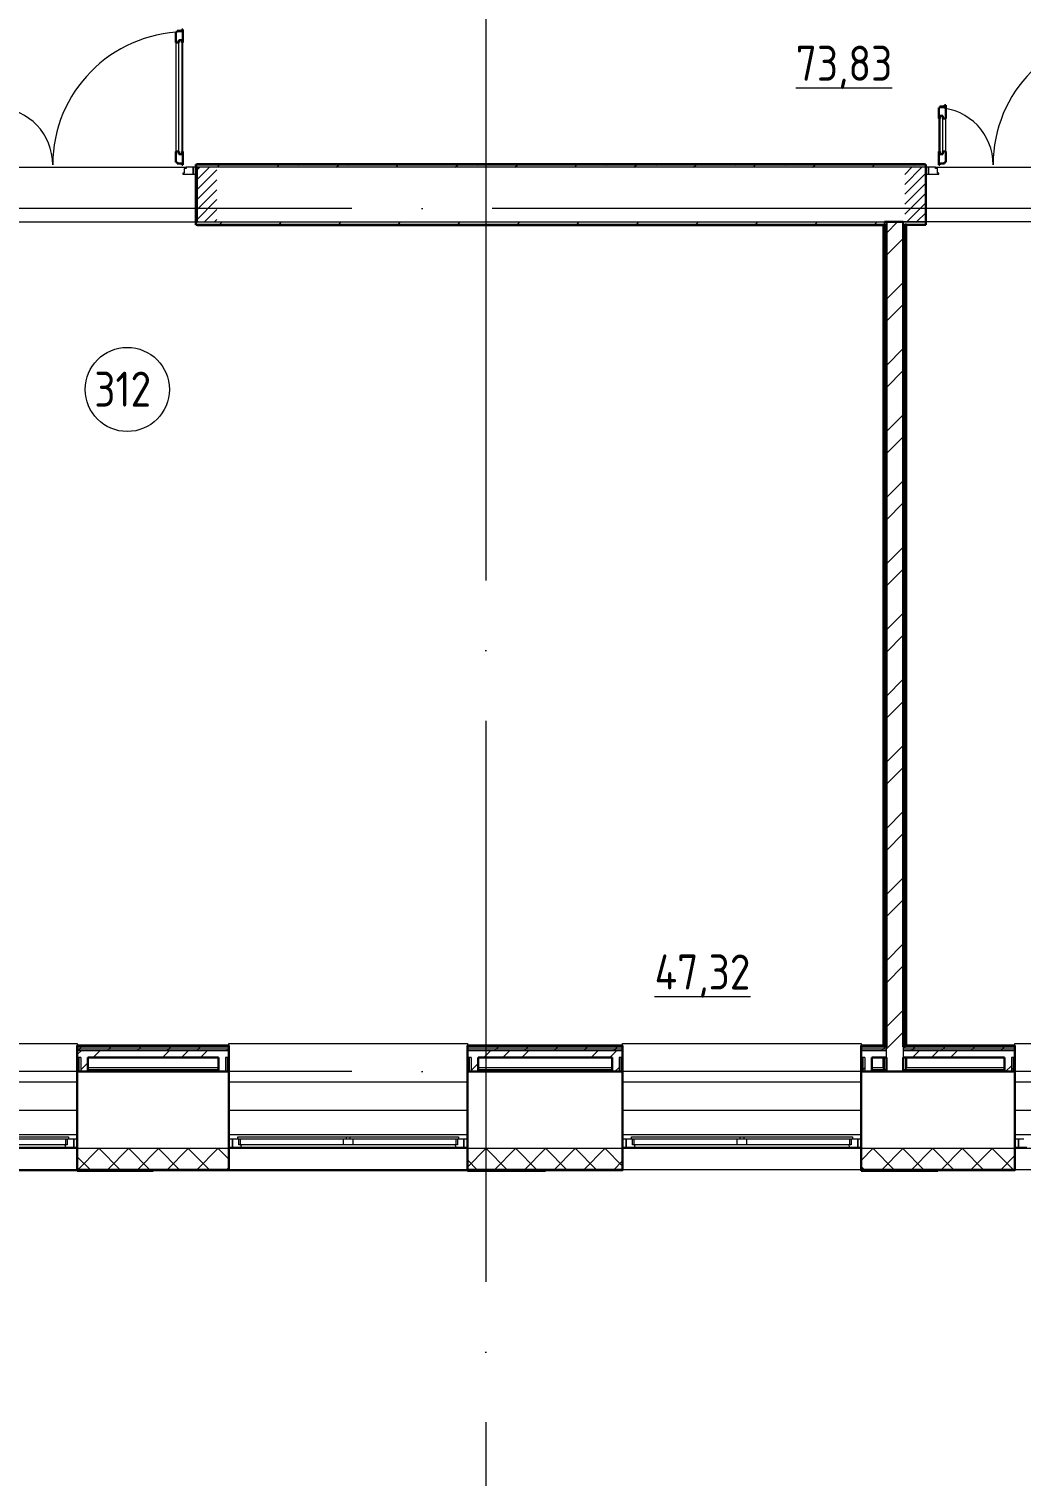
# Model space of a CAD drawing. Header units: millimetres. Extents: x -259793 to 1187961, y -549744 to 43070.
# Drawn here: x 296712 to 303780, y -20647 to -10332 of the extents above; entities that cross this region are included whole.
import ezdxf

# ---------------------------------------------------------------- set-up
doc = ezdxf.new("R2010")
doc.units = ezdxf.units.MM
doc.linetypes.add('ADSK_Линия сетки', pattern=[25, 20, -2.5, 0, -2.5])
doc.linetypes.add('ADSK_Штриховая_ш2 п1_5', pattern=[4.5, 3, -1.5])
for name, color, linetype, lineweight in [('_ Окна', 7, 'Continuous', 9), ('Двери', 252, 'Continuous', 9), ('Марки помещений', 252, 'Continuous', 20), ('Ограждение', 252, 'Continuous', 9), ('Окна', 252, 'Continuous', 9), ('Оси', 252, 'Continuous', 9), ('Стены внутренние', 7, 'Continuous', 18), ('Стены наружные', 7, 'Continuous', 18), ('Стены штриховка', 7, 'Continuous', 9)]:
    doc.layers.add(name, color=color, linetype=linetype, lineweight=lineweight)
doc.layers.add('Двери открывание', color=7, linetype='Continuous', lineweight=9, true_color=0xc0c0c0)
doc.styles.add('GOST Common_2', font='', dxfattribs={"width": 0.9, "height": 250})
doc.styles.get('GOST Common_2').set_extended_font_data('GOST type B')

# ---------------------------------------------------------------- blocks, each defined once
blk = doc.blocks.new('3 этаж')
at = {"layer": '_ Окна', "color": 251, "lineweight": 18, "true_color": 0x636466}
for p, q in [((296985, -18245), (296985, -18286)), ((297031, -18245), (296993, -18245)), ((297031, -18303), (297031, -18245)), ((298199, -18245), (298161, -18245)), ((298161, -18245), (298161, -18303)), ((298207, -18286), (298207, -18245)), ((299765, -18245), (299765, -18286)), ((299811, -18245), (299773, -18245)), ((299811, -18303), (299811, -18245)), ((301004, -18245), (300966, -18245)), ((300966, -18245), (300966, -18303)), ((301012, -18286), (301012, -18245)), ((302570, -18245), (302570, -18286)), ((302616, -18245), (302578, -18245)), ((302616, -18303), (302616, -18245)), ((303799, -18245), (303761, -18245)), ((303761, -18245), (303761, -18303)), ((296967, -18286), (296971, -18303)), ((296971, -18303), (297031, -18303)), ((296985, -18286), (296973, -18286)), ((298161, -18303), (298220, -18303)), ((298219, -18286), (298207, -18286)), ((298220, -18303), (298225, -18286)), ((299747, -18286), (299751, -18303)), ((299751, -18303), (299811, -18303)), ((299765, -18286), (299753, -18286)), ((300966, -18303), (301025, -18303)), ((301024, -18286), (301012, -18286)), ((301025, -18303), (301030, -18286)), ((302552, -18286), (302556, -18303)), ((302556, -18303), (302616, -18303)), ((302570, -18286), (302558, -18286)), ((303761, -18303), (303820, -18303))]:
    blk.add_line(p, q, dxfattribs=at)
at = {"layer": '_ Окна', "color": 251, "true_color": 0x636466}
for p, q in [((297056, -18245), (297031, -18245)), ((297031, -18245), (297031, -18303)), ((298161, -18245), (298136, -18245)), ((298161, -18303), (298161, -18245)), ((299836, -18245), (299811, -18245)), ((299811, -18245), (299811, -18303)), ((300966, -18245), (300941, -18245)), ((300966, -18303), (300966, -18245)), ((302641, -18245), (302616, -18245)), ((302616, -18245), (302616, -18303)), ((303761, -18245), (303736, -18245)), ((303761, -18303), (303761, -18245)), ((297031, -18303), (297056, -18303)), ((298136, -18303), (298161, -18303)), ((299811, -18303), (299836, -18303)), ((300941, -18303), (300966, -18303)), ((302616, -18303), (302641, -18303)), ((303736, -18303), (303761, -18303))]:
    blk.add_line(p, q, dxfattribs=at)
at = {"layer": 'Двери', "color": 251, "lineweight": 30, "true_color": 0x636466}
for p, q in [((297767, -10354), (297759, -10354)), ((297759, -10354), (297759, -10430)), ((297801, -10345), (297767, -10345)), ((297767, -10345), (297767, -10354)), ((297779, -10430), (297779, -10412)), ((297779, -10412), (297800, -10412)), ((297800, -10412), (297800, -10430)), ((297809, -10336), (297801, -10336)), ((297801, -10336), (297801, -10345)), ((297809, -10430), (297809, -10336)), ((297759, -10430), (297779, -10430)), ((297800, -10430), (297809, -10430)), ((303201, -10894), (303193, -10894)), ((303193, -10894), (303193, -10970)), ((303235, -10885), (303201, -10885)), ((303201, -10885), (303201, -10894)), ((303243, -10876), (303235, -10876)), ((303235, -10876), (303235, -10885)), ((303243, -10970), (303243, -10876)), ((303202, -10970), (303193, -10970)), ((303202, -10952), (303202, -10970)), ((303223, -10952), (303202, -10952)), ((303223, -10970), (303223, -10952)), ((303243, -10970), (303223, -10970)), ((297759, -11206), (297759, -11282)), ((297759, -11206), (297779, -11206)), ((297779, -11206), (297779, -11224)), ((297779, -11224), (297800, -11224)), ((297800, -11206), (297809, -11206)), ((297800, -11224), (297800, -11206)), ((297809, -11300), (297809, -11206)), ((303193, -11206), (303193, -11300)), ((303202, -11206), (303193, -11206)), ((303202, -11224), (303202, -11206)), ((303223, -11224), (303202, -11224)), ((303223, -11206), (303223, -11224)), ((303243, -11206), (303223, -11206)), ((303243, -11282), (303243, -11206)), ((297759, -11282), (297767, -11282)), ((297767, -11282), (297767, -11291)), ((297767, -11291), (297801, -11291)), ((297801, -11291), (297801, -11300)), ((297801, -11300), (297809, -11300)), ((303193, -11300), (303201, -11300)), ((303201, -11300), (303201, -11291)), ((303201, -11291), (303235, -11291)), ((303235, -11291), (303235, -11282)), ((303235, -11282), (303243, -11282))]:
    blk.add_line(p, q, dxfattribs=at)
at = {"layer": 'Двери', "color": 251, "true_color": 0x636466}
for p, q in [((297779, -11224), (297779, -10412)), ((297779, -10412), (297800, -10412)), ((297800, -10412), (297800, -11224)), ((297759, -10430), (297759, -11206)), ((297809, -11206), (297809, -10430)), ((303193, -10970), (303193, -11206)), ((303202, -10952), (303202, -11224)), ((303223, -10952), (303202, -10952)), ((303223, -11224), (303223, -10952)), ((303243, -11206), (303243, -10970)), ((297800, -11224), (297779, -11224)), ((303202, -11224), (303223, -11224)), ((297832, -11326), (297818, -11326)), ((297818, -11326), (297818, -11360)), ((297832, -11318), (297832, -11326)), ((297881, -11318), (297832, -11318)), ((297901, -11318), (297881, -11318)), ((297881, -11318), (297881, -11368)), ((297881, -11368), (297881, -11318)), ((297901, -11368), (297901, -11318)), ((303101, -11318), (303101, -11368)), ((303121, -11318), (303101, -11318)), ((303121, -11368), (303121, -11318)), ((303170, -11318), (303121, -11318)), ((303121, -11318), (303121, -11368)), ((303170, -11326), (303170, -11318)), ((303184, -11326), (303170, -11326)), ((303184, -11360), (303184, -11326)), ((297818, -11360), (297809, -11360)), ((297809, -11360), (297809, -11368)), ((297809, -11368), (297881, -11368)), ((297881, -11368), (297901, -11368)), ((303101, -11368), (303121, -11368)), ((303121, -11368), (303193, -11368)), ((303193, -11360), (303184, -11360)), ((303193, -11368), (303193, -11360))]:
    blk.add_line(p, q, dxfattribs=at)
at = {"layer": 'Двери', "color": 251, "linetype": 'Continuous', "lineweight": 18, "true_color": 0x636466}
for p, q in [((297901, -11346), (297928, -11318)), ((297901, -11416), (297999, -11318)), ((297901, -11487), (298051, -11337)), ((302951, -11369), (303002, -11318)), ((302951, -11440), (303072, -11318)), ((297901, -11558), (298051, -11408)), ((302951, -11511), (303101, -11361)), ((302951, -11581), (303101, -11431)), ((297901, -11628), (298051, -11478)), ((297901, -11699), (298051, -11549)), ((302951, -11652), (303101, -11502)), ((297962, -11708), (298051, -11620)), ((302965, -11708), (303101, -11573)), ((303036, -11708), (303101, -11643)), ((298033, -11708), (298051, -11691))]:
    blk.add_line(p, q, dxfattribs=at)
at = {"layer": 'Двери', "color": 251, "linetype": 'ADSK_Штриховая_ш2 п1_5', "true_color": 0x636466}
for p, q in [((298051, -11318), (297901, -11318)), ((297901, -11318), (297901, -11708)), ((303101, -11318), (302951, -11318)), ((303101, -11708), (303101, -11318)), ((297901, -11708), (298051, -11708)), ((302951, -11708), (303101, -11708))]:
    blk.add_line(p, q, dxfattribs=at)
at = {"layer": 'Двери открывание', "color": 251, "true_color": 0x636466}
for centre, radius, start, end in [((297827, -11300), 946, 91.0903, 180), ((304527, -11300), 946, 91.0903, 180), ((296475, -11300), 406, 0, 87.459), ((303175, -11300), 406, 0, 87.459)]:
    blk.add_arc(centre, radius, start, end, dxfattribs=at)
at = {"layer": 'Марки помещений', "color": 251, "true_color": 0x636466}
blk.add_circle((297412, -12902), 300, dxfattribs=at)
at = {"layer": 'Ограждение', "color": 251, "true_color": 0x636466}
for p, q in [((297911, -11298), (297911, -11293)), ((303091, -11293), (297911, -11293)), ((303091, -11293), (303091, -11298)), ((297911, -11733), (297911, -11728)), ((297911, -11733), (302796, -11733)), ((302801, -11728), (302796, -11733)), ((302796, -11733), (302796, -17578)), ((302966, -11733), (302961, -11728)), ((302966, -17578), (302966, -11733)), ((303091, -11733), (302966, -11733)), ((303091, -11728), (303091, -11733)), ((295356, -17563), (297056, -17563)), ((297056, -17563), (297056, -17578)), ((298136, -17578), (298136, -17563)), ((298136, -17563), (299836, -17563)), ((299836, -17563), (299836, -17578)), ((300941, -17578), (300941, -17563)), ((300941, -17563), (302641, -17563)), ((302641, -17563), (302641, -17578)), ((303736, -17578), (303736, -17563)), ((303736, -17563), (305436, -17563)), ((298061, -17738), (297131, -17738)), ((300866, -17738), (299911, -17738)), ((302796, -17738), (302716, -17738)), ((302796, -17663), (302796, -17738)), ((302806, -17748), (302796, -17738)), ((302806, -17748), (302806, -17663)), ((302956, -17663), (302956, -17748)), ((302956, -17748), (302966, -17738)), ((302966, -17738), (302966, -17663)), ((303661, -17738), (302966, -17738)), ((295356, -17838), (297056, -17838)), ((298136, -17838), (299836, -17838)), ((300941, -17838), (302641, -17838)), ((303736, -17838), (305436, -17838)), ((295356, -18038), (297056, -18038)), ((298136, -18038), (299836, -18038)), ((300941, -18038), (302641, -18038)), ((303736, -18038), (305436, -18038)), ((295356, -18213), (297056, -18213)), ((298136, -18213), (299836, -18213)), ((300941, -18213), (302641, -18213)), ((303736, -18213), (305436, -18213))]:
    blk.add_line(p, q, dxfattribs=at)
at = {"layer": 'Окна', "color": 251, "true_color": 0x636466}
for p, q in [((296221, -18228), (296993, -18228)), ((296993, -18245), (296221, -18245)), ((296973, -18245), (296973, -18286)), ((296993, -18228), (296993, -18245)), ((298199, -18228), (298971, -18228)), ((298199, -18245), (298199, -18228)), ((298971, -18245), (298199, -18245)), ((298219, -18286), (298219, -18245)), ((298951, -18245), (298951, -18286)), ((298971, -18228), (299001, -18228)), ((298971, -18228), (298971, -18245)), ((299001, -18245), (298971, -18245)), ((299001, -18228), (299773, -18228)), ((299001, -18245), (299001, -18228)), ((299773, -18245), (299001, -18245)), ((299021, -18286), (299021, -18245)), ((299753, -18245), (299753, -18286)), ((299773, -18228), (299773, -18245)), ((301004, -18228), (301776, -18228)), ((301004, -18245), (301004, -18228)), ((301776, -18245), (301004, -18245)), ((301024, -18286), (301024, -18245)), ((301756, -18245), (301756, -18286)), ((301776, -18228), (301806, -18228)), ((301776, -18228), (301776, -18245)), ((301806, -18245), (301776, -18245)), ((301806, -18228), (302578, -18228)), ((301806, -18245), (301806, -18228)), ((302578, -18245), (301806, -18245)), ((301826, -18286), (301826, -18245)), ((302558, -18245), (302558, -18286)), ((302578, -18228), (302578, -18245)), ((295440, -18303), (296971, -18303)), ((296973, -18286), (296241, -18286)), ((298951, -18286), (298219, -18286)), ((298220, -18303), (299751, -18303)), ((299021, -18286), (298951, -18286)), ((299753, -18286), (299021, -18286)), ((301756, -18286), (301024, -18286)), ((301025, -18303), (302556, -18303)), ((301826, -18286), (301756, -18286)), ((302558, -18286), (301826, -18286))]:
    blk.add_line(p, q, dxfattribs=at)
at = {"layer": 'Оси', "color": 251, "linetype": 'ADSK_Линия сетки', "ltscale": 200, "true_color": 0x636466}
for p, q in [((299966, -263), (299966, -31390)), ((314013, -11613), (237074, -11613)), ((314013, -17763), (237074, -17763))]:
    blk.add_line(p, q, dxfattribs=at)
at = {"layer": 'Стены внутренние', "color": 251, "true_color": 0x636466}
for p, q in [((296470, -11318), (297832, -11318)), ((303101, -11318), (297911, -11318)), ((297911, -11323), (297911, -11703)), ((303170, -11318), (304532, -11318)), ((296401, -11708), (297901, -11708)), ((297911, -11708), (302806, -11708)), ((304601, -11708), (303101, -11708)), ((312296, -18313), (280362, -18313)), ((297056, -18465), (295356, -18465)), ((299836, -18465), (298136, -18465)), ((302641, -18465), (300941, -18465)), ((305436, -18465), (303736, -18465))]:
    blk.add_line(p, q, dxfattribs=at)
at = {"layer": 'Стены внутренние', "color": 251, "lineweight": 30, "true_color": 0x636466}
for p, q in [((297911, -11318), (297911, -11323)), ((303101, -11708), (303101, -11318)), ((297911, -11703), (297911, -11708)), ((297056, -17763), (297056, -18465)), ((298061, -17763), (297131, -17763)), ((298136, -18465), (298136, -17763)), ((299836, -17763), (299836, -18465)), ((300866, -17763), (299911, -17763)), ((300941, -18465), (300941, -17763)), ((302641, -17763), (302641, -18465)), ((302821, -17763), (302716, -17763)), ((303661, -17763), (302941, -17763)), ((303736, -18465), (303736, -17763)), ((297056, -18465), (298136, -18465)), ((299836, -18465), (300941, -18465)), ((302641, -18465), (303736, -18465))]:
    blk.add_line(p, q, dxfattribs=at)
at = {"layer": 'Стены внутренние', "color": 251, "linetype": 'Continuous', "lineweight": 9, "true_color": 0x636466}
for p, q in [((297059, -18463), (297209, -18313)), ((297361, -18463), (297211, -18313)), ((297271, -18463), (297421, -18313)), ((297573, -18463), (297423, -18313)), ((297484, -18463), (297634, -18313)), ((297785, -18463), (297635, -18313)), ((297696, -18463), (297846, -18313)), ((297997, -18463), (297847, -18313)), ((297908, -18463), (298058, -18313)), ((298135, -18389), (298059, -18313)), ((299838, -18443), (299967, -18313)), ((300119, -18463), (299969, -18313)), ((300029, -18463), (300179, -18313)), ((300331, -18463), (300181, -18313)), ((300241, -18463), (300391, -18313)), ((300543, -18463), (300393, -18313)), ((300453, -18463), (300603, -18313)), ((300755, -18463), (300605, -18313)), ((300665, -18463), (300815, -18313)), ((300939, -18435), (300817, -18313)), ((302643, -18395), (302725, -18313)), ((302876, -18463), (302726, -18313)), ((302787, -18463), (302937, -18313)), ((303088, -18463), (302938, -18313)), ((302999, -18463), (303149, -18313)), ((303301, -18463), (303151, -18313)), ((303211, -18463), (303361, -18313)), ((303513, -18463), (303363, -18313)), ((303423, -18463), (303573, -18313)), ((303725, -18463), (303575, -18313)), ((297149, -18463), (297056, -18371)), ((298120, -18463), (298134, -18450)), ((298134, -18453), (298136, -18453)), ((299906, -18463), (299838, -18395)), ((300878, -18463), (300939, -18402)), ((302643, -18437), (302641, -18434)), ((302664, -18463), (302643, -18442)), ((303635, -18463), (303736, -18363)), ((297124, -18465), (297123, -18465)), ((297476, -18463), (297475, -18465)), ((299940, -18463), (299939, -18465)), ((299961, -18465), (299960, -18463)), ((300195, -18465), (300194, -18463)), ((300782, -18465), (300781, -18463)), ((302756, -18463), (302755, -18465))]:
    blk.add_line(p, q, dxfattribs=at)
at = {"layer": 'Стены наружные', "color": 251, "lineweight": 30, "true_color": 0x636466}
for p, q in [((297901, -11298), (297901, -11318)), ((303101, -11298), (297901, -11298)), ((297901, -11318), (297911, -11318)), ((297911, -11323), (297901, -11323)), ((297901, -11323), (297901, -11703)), ((303101, -11318), (303101, -11298)), ((297901, -11703), (297911, -11703)), ((297911, -11708), (297901, -11708)), ((297901, -11708), (297901, -11728)), ((297901, -11728), (302801, -11728)), ((302801, -11728), (302801, -17578)), ((302941, -11708), (302806, -11708)), ((302806, -11723), (302806, -17583)), ((302821, -17588), (302821, -11708)), ((302941, -11708), (302941, -17588)), ((302956, -11723), (302961, -11723)), ((302956, -17583), (302956, -11723)), ((302961, -17578), (302961, -11728)), ((302961, -11728), (303101, -11728)), ((303101, -11728), (303101, -11708)), ((298136, -17578), (297056, -17578)), ((297056, -17578), (297056, -17763)), ((298136, -17763), (298136, -17578)), ((300941, -17578), (299836, -17578)), ((299836, -17578), (299836, -17763)), ((300941, -17763), (300941, -17578)), ((302801, -17578), (302641, -17578)), ((302641, -17578), (302641, -17763)), ((302806, -17583), (302801, -17583)), ((302941, -17588), (302956, -17588)), ((302961, -17583), (302956, -17583)), ((303736, -17578), (302961, -17578)), ((303736, -17763), (303736, -17578)), ((297131, -17663), (298061, -17663)), ((297131, -17763), (297131, -17663)), ((298061, -17663), (298061, -17763)), ((299911, -17663), (300866, -17663)), ((299911, -17763), (299911, -17663)), ((300866, -17663), (300866, -17763)), ((302716, -17663), (302821, -17663)), ((302716, -17763), (302716, -17663)), ((302821, -17663), (302821, -17763)), ((302941, -17763), (302941, -17663)), ((302941, -17663), (303661, -17663)), ((303661, -17663), (303661, -17763)), ((297056, -17763), (297131, -17763)), ((298061, -17763), (298136, -17763)), ((299836, -17763), (299911, -17763)), ((300866, -17763), (300941, -17763)), ((302641, -17763), (302716, -17763)), ((302821, -17763), (302941, -17763)), ((303661, -17763), (303736, -17763)), ((297596, -18465), (297056, -18465)), ((297056, -18465), (297056, -18470)), ((297056, -18470), (297596, -18470)), ((297596, -18465), (297596, -18470)), ((299836, -18465), (300391, -18465)), ((299836, -18465), (299836, -18470)), ((300391, -18470), (299836, -18470)), ((300391, -18465), (300391, -18470)), ((302641, -18465), (303186, -18465)), ((302641, -18465), (302641, -18470)), ((303186, -18470), (302641, -18470)), ((303186, -18465), (303186, -18470))]:
    blk.add_line(p, q, dxfattribs=at)
at = {"layer": 'Стены наружные', "color": 251, "linetype": 'Continuous', "lineweight": 9, "true_color": 0x636466}
for p, q in [((297926, -11303), (297931, -11298)), ((297997, -11303), (298002, -11298)), ((298052, -11318), (298067, -11303)), ((298067, -11303), (298072, -11298)), ((298138, -11303), (298143, -11298)), ((298209, -11303), (298214, -11298)), ((298280, -11303), (298285, -11298)), ((298350, -11303), (298355, -11298)), ((298421, -11303), (298426, -11298)), ((298477, -11318), (298492, -11303)), ((298492, -11303), (298497, -11298)), ((298562, -11303), (298567, -11298)), ((298633, -11303), (298638, -11298)), ((298704, -11303), (298709, -11298)), ((298775, -11303), (298780, -11298)), ((298845, -11303), (298850, -11298)), ((298901, -11318), (298916, -11303)), ((298916, -11303), (298921, -11298)), ((298987, -11303), (298992, -11298)), ((299057, -11303), (299062, -11298)), ((299128, -11303), (299133, -11298)), ((299199, -11303), (299204, -11298)), ((299269, -11303), (299274, -11298)), ((299325, -11318), (299340, -11303)), ((299340, -11303), (299345, -11298)), ((299411, -11303), (299416, -11298)), ((299482, -11303), (299487, -11298)), ((299552, -11303), (299557, -11298)), ((299623, -11303), (299628, -11298)), ((299694, -11303), (299699, -11298)), ((299749, -11318), (299764, -11303)), ((299764, -11303), (299769, -11298)), ((299835, -11303), (299840, -11298)), ((299906, -11303), (299911, -11298)), ((299977, -11303), (299982, -11298)), ((300047, -11303), (300052, -11298)), ((300118, -11303), (300123, -11298)), ((300174, -11318), (300189, -11303)), ((300189, -11303), (300194, -11298)), ((300259, -11303), (300264, -11298)), ((300330, -11303), (300335, -11298)), ((300401, -11303), (300406, -11298)), ((300472, -11303), (300477, -11298)), ((300542, -11303), (300547, -11298)), ((300598, -11318), (300613, -11303)), ((300613, -11303), (300618, -11298)), ((300684, -11303), (300689, -11298)), ((300754, -11303), (300759, -11298)), ((300825, -11303), (300830, -11298)), ((300896, -11303), (300901, -11298)), ((300967, -11303), (300972, -11298)), ((301022, -11318), (301037, -11303)), ((301037, -11303), (301042, -11298)), ((301108, -11303), (301113, -11298)), ((301179, -11303), (301184, -11298)), ((301249, -11303), (301254, -11298)), ((301320, -11303), (301325, -11298)), ((301391, -11303), (301396, -11298)), ((301447, -11318), (301462, -11303)), ((301462, -11303), (301467, -11298)), ((301532, -11303), (301537, -11298)), ((301603, -11303), (301608, -11298)), ((301674, -11303), (301679, -11298)), ((301744, -11303), (301749, -11298)), ((301815, -11303), (301820, -11298)), ((301871, -11318), (301886, -11303)), ((301886, -11303), (301891, -11298)), ((301957, -11303), (301962, -11298)), ((302027, -11303), (302032, -11298)), ((302098, -11303), (302103, -11298)), ((302169, -11303), (302174, -11298)), ((302239, -11303), (302244, -11298)), ((302295, -11318), (302310, -11303)), ((302310, -11303), (302315, -11298)), ((302381, -11303), (302386, -11298)), ((302451, -11303), (302456, -11298)), ((302522, -11303), (302527, -11298)), ((302593, -11303), (302598, -11298)), ((302664, -11303), (302669, -11298)), ((302719, -11318), (302734, -11303)), ((302734, -11303), (302739, -11298)), ((302805, -11303), (302810, -11298)), ((302876, -11303), (302881, -11298)), ((302946, -11303), (302951, -11298)), ((303017, -11303), (303022, -11298)), ((303088, -11303), (303093, -11298)), ((297901, -11522), (297911, -11512)), ((297901, -11679), (297911, -11669)), ((297925, -11728), (297930, -11723)), ((297996, -11728), (298001, -11723)), ((298067, -11728), (298072, -11723)), ((298072, -11723), (298087, -11708)), ((298137, -11728), (298142, -11723)), ((298208, -11728), (298213, -11723)), ((298279, -11728), (298284, -11723)), ((298350, -11728), (298355, -11723)), ((298420, -11728), (298425, -11723)), ((298491, -11728), (298496, -11723)), ((298496, -11723), (298511, -11708)), ((298562, -11728), (298567, -11723)), ((298632, -11728), (298637, -11723)), ((298703, -11728), (298708, -11723)), ((298774, -11728), (298779, -11723)), ((298844, -11728), (298849, -11723)), ((298915, -11728), (298920, -11723)), ((298920, -11723), (298935, -11708)), ((298986, -11728), (298991, -11723)), ((299057, -11728), (299062, -11723)), ((299127, -11728), (299132, -11723)), ((299198, -11728), (299203, -11723)), ((299269, -11728), (299274, -11723)), ((299339, -11728), (299344, -11723)), ((299344, -11723), (299359, -11708)), ((299410, -11728), (299415, -11723)), ((299481, -11728), (299486, -11723)), ((299552, -11728), (299557, -11723)), ((299622, -11728), (299627, -11723)), ((299693, -11728), (299698, -11723)), ((299764, -11728), (299769, -11723)), ((299769, -11723), (299784, -11708)), ((299834, -11728), (299839, -11723)), ((299905, -11728), (299910, -11723)), ((299976, -11728), (299981, -11723)), ((300047, -11728), (300052, -11723)), ((300117, -11728), (300122, -11723)), ((300188, -11728), (300193, -11723)), ((300193, -11723), (300208, -11708)), ((300259, -11728), (300264, -11723)), ((300329, -11728), (300334, -11723)), ((300400, -11728), (300405, -11723)), ((300471, -11728), (300476, -11723)), ((300542, -11728), (300547, -11723)), ((300612, -11728), (300617, -11723)), ((300617, -11723), (300632, -11708)), ((300683, -11728), (300688, -11723)), ((300754, -11728), (300759, -11723)), ((300824, -11728), (300829, -11723)), ((300895, -11728), (300900, -11723)), ((300966, -11728), (300971, -11723)), ((301037, -11728), (301042, -11723)), ((301042, -11723), (301057, -11708)), ((301107, -11728), (301112, -11723)), ((301178, -11728), (301183, -11723)), ((301249, -11728), (301254, -11723)), ((301319, -11728), (301324, -11723)), ((301390, -11728), (301395, -11723)), ((301461, -11728), (301466, -11723)), ((301466, -11723), (301481, -11708)), ((301532, -11728), (301537, -11723)), ((301602, -11728), (301607, -11723)), ((301673, -11728), (301678, -11723)), ((301744, -11728), (301749, -11723)), ((301814, -11728), (301819, -11723)), ((301885, -11728), (301890, -11723)), ((301890, -11723), (301905, -11708)), ((301956, -11728), (301961, -11723)), ((302026, -11728), (302031, -11723)), ((302097, -11728), (302102, -11723)), ((302168, -11728), (302173, -11723)), ((302239, -11728), (302244, -11723)), ((302309, -11728), (302314, -11723)), ((302314, -11723), (302329, -11708)), ((302380, -11728), (302385, -11723)), ((302451, -11728), (302456, -11723)), ((302521, -11728), (302526, -11723)), ((302592, -11728), (302597, -11723)), ((302663, -11728), (302668, -11723)), ((302734, -11728), (302739, -11723)), ((302739, -11723), (302754, -11708)), ((302801, -11732), (302804, -11728)), ((302804, -11728), (302806, -11727)), ((302821, -11788), (302900, -11708)), ((303016, -11728), (303021, -11723)), ((303087, -11728), (303092, -11723)), ((302801, -11803), (302806, -11798)), ((302821, -11945), (302941, -11825)), ((302956, -11789), (302961, -11784)), ((302956, -11860), (302961, -11855)), ((302801, -11873), (302806, -11868)), ((302801, -11944), (302806, -11939)), ((302941, -11946), (302956, -11931)), ((302956, -11931), (302961, -11926)), ((302801, -12015), (302806, -12010)), ((302956, -12001), (302961, -11996)), ((302956, -12072), (302961, -12067)), ((302801, -12086), (302806, -12081)), ((302801, -12156), (302806, -12151)), ((302821, -12259), (302941, -12139)), ((302956, -12143), (302961, -12138)), ((302801, -12227), (302806, -12222)), ((302956, -12213), (302961, -12208)), ((302801, -12298), (302806, -12293)), ((302801, -12368), (302806, -12363)), ((302821, -12416), (302941, -12296)), ((302941, -12370), (302956, -12355)), ((302956, -12284), (302961, -12279)), ((302956, -12355), (302961, -12350)), ((302801, -12439), (302806, -12434)), ((302956, -12425), (302961, -12420)), ((302801, -12510), (302806, -12505)), ((302801, -12580), (302806, -12575)), ((302956, -12496), (302961, -12491)), ((302956, -12567), (302961, -12562)), ((302801, -12651), (302806, -12646)), ((302821, -12731), (302941, -12611)), ((302956, -12638), (302961, -12633)), ((302801, -12722), (302806, -12717)), ((302801, -12793), (302806, -12788)), ((302821, -12888), (302941, -12768)), ((302941, -12794), (302956, -12779)), ((302956, -12708), (302961, -12703)), ((302956, -12779), (302961, -12774)), ((302801, -12863), (302806, -12858)), ((302956, -12850), (302961, -12845)), ((302801, -12934), (302806, -12929)), ((302956, -12920), (302961, -12915)), ((302956, -12991), (302961, -12986)), ((302801, -13005), (302806, -13000)), ((302801, -13075), (302806, -13070)), ((302821, -13202), (302941, -13082)), ((302956, -13062), (302961, -13057)), ((302801, -13146), (302806, -13141)), ((302956, -13133), (302961, -13128)), ((302956, -13203), (302961, -13198)), ((302801, -13217), (302806, -13212)), ((302801, -13288), (302806, -13283)), ((302821, -13359), (302941, -13239)), ((302941, -13218), (302956, -13203)), ((302956, -13274), (302961, -13269)), ((302801, -13358), (302806, -13353)), ((302956, -13345), (302961, -13340)), ((302801, -13429), (302806, -13424)), ((302801, -13500), (302806, -13495)), ((302956, -13415), (302961, -13410)), ((302956, -13486), (302961, -13481)), ((302801, -13570), (302806, -13565)), ((302821, -13673), (302941, -13553)), ((302956, -13557), (302961, -13552)), ((302801, -13641), (302806, -13636)), ((302801, -13712), (302806, -13707)), ((302821, -13831), (302941, -13711)), ((302941, -13643), (302956, -13628)), ((302956, -13628), (302961, -13623)), ((302956, -13698), (302961, -13693)), ((302801, -13783), (302806, -13778)), ((302956, -13769), (302961, -13764)), ((302801, -13853), (302806, -13848)), ((302801, -13924), (302806, -13919)), ((302956, -13840), (302961, -13835)), ((302956, -13910), (302961, -13905)), ((302801, -13995), (302806, -13990)), ((302821, -14145), (302941, -14025)), ((302956, -13981), (302961, -13976)), ((302801, -14065), (302806, -14060)), ((302941, -14067), (302956, -14052)), ((302956, -14052), (302961, -14047)), ((302956, -14123), (302961, -14118)), ((302801, -14136), (302806, -14131)), ((302801, -14207), (302806, -14202)), ((302821, -14302), (302941, -14182)), ((302956, -14193), (302961, -14188)), ((302801, -14278), (302806, -14273)), ((302956, -14264), (302961, -14259)), ((302956, -14335), (302961, -14330)), ((302801, -14348), (302806, -14343)), ((302801, -14419), (302806, -14414)), ((302956, -14405), (302961, -14400)), ((302801, -14490), (302806, -14485)), ((302821, -14616), (302941, -14496)), ((302941, -14491), (302956, -14476)), ((302956, -14476), (302961, -14471)), ((302956, -14547), (302961, -14542)), ((302801, -14560), (302806, -14555)), ((302801, -14631), (302806, -14626)), ((302956, -14618), (302961, -14613)), ((302801, -14702), (302806, -14697)), ((302821, -14774), (302941, -14654)), ((302956, -14688), (302961, -14683)), ((302801, -14773), (302806, -14768)), ((302801, -14843), (302806, -14838)), ((302956, -14759), (302961, -14754)), ((302956, -14830), (302961, -14825)), ((302801, -14914), (302806, -14909)), ((302941, -14915), (302956, -14900)), ((302956, -14900), (302961, -14895)), ((302801, -14985), (302806, -14980)), ((302801, -15055), (302806, -15050)), ((302821, -15088), (302941, -14968)), ((302956, -14971), (302961, -14966)), ((302956, -15042), (302961, -15037)), ((302801, -15126), (302806, -15121)), ((302821, -15245), (302941, -15125)), ((302956, -15112), (302961, -15107)), ((302801, -15197), (302806, -15192)), ((302801, -15267), (302806, -15262)), ((302956, -15183), (302961, -15178)), ((302956, -15254), (302961, -15249)), ((302801, -15338), (302806, -15333)), ((302941, -15340), (302956, -15325)), ((302956, -15325), (302961, -15320)), ((302801, -15409), (302806, -15404)), ((302821, -15559), (302941, -15439)), ((302956, -15395), (302961, -15390)), ((302956, -15466), (302961, -15461)), ((302801, -15480), (302806, -15475)), ((302801, -15550), (302806, -15545)), ((302956, -15537), (302961, -15532)), ((302801, -15621), (302806, -15616)), ((302821, -15716), (302941, -15596)), ((302956, -15607), (302961, -15602)), ((302956, -15678), (302961, -15673)), ((302801, -15692), (302806, -15687)), ((302801, -15762), (302806, -15757)), ((302941, -15764), (302956, -15749)), ((302956, -15749), (302961, -15744)), ((302801, -15833), (302806, -15828)), ((302956, -15820), (302961, -15815)), ((302801, -15904), (302806, -15899)), ((302801, -15975), (302806, -15970)), ((302821, -16031), (302941, -15911)), ((302956, -15890), (302961, -15885)), ((302956, -15961), (302961, -15956)), ((302801, -16045), (302806, -16040)), ((302821, -16188), (302941, -16068)), ((302956, -16032), (302961, -16027)), ((302801, -16116), (302806, -16111)), ((302801, -16187), (302806, -16182)), ((302941, -16188), (302956, -16173)), ((302956, -16102), (302961, -16097)), ((302956, -16173), (302961, -16168)), ((302801, -16257), (302806, -16252)), ((302956, -16244), (302961, -16239)), ((302801, -16328), (302806, -16323)), ((302801, -16399), (302806, -16394)), ((302821, -16502), (302941, -16382)), ((302956, -16315), (302961, -16310)), ((302956, -16385), (302961, -16380)), ((302801, -16470), (302806, -16465)), ((302956, -16456), (302961, -16451)), ((302801, -16540), (302806, -16535)), ((302821, -16659), (302941, -16539)), ((302941, -16612), (302956, -16597)), ((302956, -16527), (302961, -16522)), ((302956, -16597), (302961, -16592)), ((302801, -16611), (302806, -16606)), ((302801, -16682), (302806, -16677)), ((302956, -16668), (302961, -16663)), ((302801, -16752), (302806, -16747)), ((302956, -16739), (302961, -16734)), ((302956, -16810), (302961, -16805)), ((302801, -16823), (302806, -16818)), ((302801, -16894), (302806, -16889)), ((302821, -16974), (302941, -16854)), ((302956, -16880), (302961, -16875)), ((302801, -16965), (302806, -16960)), ((302821, -17131), (302941, -17011)), ((302956, -16951), (302961, -16946)), ((302956, -17022), (302961, -17017)), ((302801, -17035), (302806, -17030)), ((302801, -17106), (302806, -17101)), ((302941, -17037), (302956, -17022)), ((302956, -17092), (302961, -17087)), ((302801, -17177), (302806, -17172)), ((302956, -17163), (302961, -17158)), ((302801, -17247), (302806, -17242)), ((302801, -17318), (302806, -17313)), ((302821, -17445), (302941, -17325)), ((302956, -17234), (302961, -17229)), ((302956, -17305), (302961, -17300)), ((302801, -17389), (302806, -17384)), ((302956, -17375), (302961, -17370)), ((302801, -17460), (302806, -17455)), ((302801, -17530), (302806, -17525)), ((302821, -17602), (302941, -17482)), ((302941, -17461), (302956, -17446)), ((302956, -17446), (302961, -17441)), ((302956, -17517), (302961, -17512)), ((297056, -17642), (297085, -17613)), ((297061, -17613), (297073, -17601)), ((297073, -17601), (297086, -17588)), ((297091, -17583), (297096, -17578)), ((297161, -17583), (297166, -17578)), ((297170, -17663), (297220, -17613)), ((297232, -17583), (297237, -17578)), ((297273, -17613), (297285, -17601)), ((297285, -17601), (297298, -17588)), ((297298, -17588), (297303, -17583)), ((297303, -17583), (297308, -17578)), ((297374, -17583), (297379, -17578)), ((297444, -17583), (297449, -17578)), ((297485, -17613), (297497, -17601)), ((297497, -17601), (297510, -17588)), ((297515, -17583), (297520, -17578)), ((297586, -17583), (297591, -17578)), ((297656, -17583), (297661, -17578)), ((297663, -17663), (297713, -17613)), ((297697, -17613), (297710, -17601)), ((297710, -17601), (297722, -17588)), ((297722, -17588), (297727, -17583)), ((297727, -17583), (297732, -17578)), ((297798, -17583), (297803, -17578)), ((297798, -17663), (297848, -17613)), ((297869, -17583), (297874, -17578)), ((297909, -17613), (297922, -17601)), ((297922, -17601), (297934, -17588)), ((297933, -17663), (297983, -17613)), ((297939, -17583), (297944, -17578)), ((298010, -17583), (298015, -17578)), ((298081, -17583), (298086, -17578)), ((298121, -17613), (298134, -17601)), ((298134, -17601), (298136, -17599)), ((299836, -17596), (299843, -17588)), ((299843, -17588), (299848, -17583)), ((299848, -17583), (299853, -17578)), ((299919, -17583), (299924, -17578)), ((299953, -17663), (300003, -17613)), ((299990, -17583), (299995, -17578)), ((300031, -17613), (300043, -17601)), ((300043, -17601), (300056, -17588)), ((300061, -17583), (300066, -17578)), ((300088, -17663), (300138, -17613)), ((300131, -17583), (300136, -17578)), ((300202, -17583), (300207, -17578)), ((300223, -17663), (300273, -17613)), ((300243, -17613), (300255, -17601)), ((300255, -17601), (300268, -17588)), ((300268, -17588), (300273, -17583)), ((300273, -17583), (300278, -17578)), ((300343, -17583), (300348, -17578)), ((300414, -17583), (300419, -17578)), ((300455, -17613), (300467, -17601)), ((300467, -17601), (300480, -17588)), ((300485, -17583), (300490, -17578)), ((300556, -17583), (300561, -17578)), ((300626, -17583), (300631, -17578)), ((300667, -17613), (300679, -17601)), ((300679, -17601), (300692, -17588)), ((300692, -17588), (300697, -17583)), ((300697, -17583), (300702, -17578)), ((300716, -17663), (300766, -17613)), ((300768, -17583), (300773, -17578)), ((300838, -17583), (300843, -17578)), ((300851, -17663), (300901, -17613)), ((300879, -17613), (300892, -17601)), ((300892, -17601), (300904, -17588)), ((300909, -17583), (300914, -17578)), ((302677, -17583), (302682, -17578)), ((302748, -17583), (302753, -17578)), ((302788, -17613), (302801, -17601)), ((302801, -17601), (302813, -17588)), ((302813, -17588), (302818, -17583)), ((302960, -17583), (302961, -17582)), ((302961, -17582), (302965, -17578)), ((303000, -17613), (303013, -17601)), ((303006, -17663), (303056, -17613)), ((303013, -17601), (303025, -17588)), ((303030, -17583), (303035, -17578)), ((303101, -17583), (303106, -17578)), ((303141, -17663), (303191, -17613)), ((303172, -17583), (303177, -17578)), ((303213, -17613), (303225, -17601)), ((303225, -17601), (303238, -17588)), ((303238, -17588), (303243, -17583)), ((303243, -17583), (303248, -17578)), ((303276, -17663), (303326, -17613)), ((303313, -17583), (303318, -17578)), ((303384, -17583), (303389, -17578)), ((303425, -17613), (303437, -17601)), ((303437, -17601), (303450, -17588)), ((303455, -17583), (303460, -17578)), ((303525, -17583), (303530, -17578)), ((303596, -17583), (303601, -17578)), ((303637, -17613), (303649, -17601)), ((303649, -17601), (303662, -17588)), ((303662, -17588), (303667, -17583)), ((303667, -17583), (303672, -17578)), ((297081, -17752), (297131, -17702)), ((299861, -17756), (299911, -17706)), ((300886, -17763), (300916, -17734)), ((302653, -17748), (302666, -17736)), ((303670, -17763), (303711, -17722)), ((303711, -17752), (303723, -17739)), ((303723, -17739), (303736, -17727)), ((302641, -17761), (302653, -17748)), ((297123, -18465), (297120, -18470)), ((297475, -18465), (297473, -18470)), ((299939, -18465), (299936, -18470)), ((299964, -18470), (299961, -18465)), ((300197, -18468), (300195, -18465)), ((302755, -18465), (302753, -18468))]:
    blk.add_line(p, q, dxfattribs=at)
at = {"layer": 'Стены наружные', "color": 251, "true_color": 0x636466}
for p, q in [((303101, -11708), (302941, -11708)), ((297131, -17748), (298061, -17748)), ((299911, -17748), (300866, -17748)), ((302716, -17748), (302813, -17748)), ((302813, -17763), (302813, -17748)), ((302948, -17748), (303661, -17748)), ((302948, -17763), (302948, -17748)), ((297056, -18470), (294281, -18470)), ((299836, -18470), (297596, -18470)), ((300941, -18470), (300391, -18470)), ((300941, -18465), (300941, -18470)), ((303736, -18470), (303186, -18470)), ((303736, -18465), (303736, -18470))]:
    blk.add_line(p, q, dxfattribs=at)
at = {"layer": 'Стены штриховка', "color": 251, "true_color": 0x636466}
for p, q in [((303101, -11303), (297901, -11303)), ((297901, -11723), (302806, -11723)), ((302806, -11723), (302806, -11708)), ((302961, -11723), (303101, -11723)), ((298136, -17583), (297056, -17583)), ((297056, -17588), (298136, -17588)), ((298136, -17588), (297056, -17588)), ((297056, -17601), (298136, -17601)), ((297056, -17613), (298136, -17613)), ((300941, -17583), (299836, -17583)), ((299836, -17588), (300941, -17588)), ((300941, -17588), (299836, -17588)), ((299836, -17601), (300941, -17601)), ((299836, -17613), (300941, -17613)), ((302801, -17583), (302641, -17583)), ((302641, -17588), (302821, -17588)), ((302821, -17588), (302641, -17588)), ((302641, -17601), (302821, -17601)), ((302641, -17613), (302821, -17613)), ((302806, -17583), (302821, -17583)), ((302821, -17663), (302821, -17588)), ((302941, -17588), (302941, -17663)), ((302941, -17601), (303736, -17601)), ((302941, -17613), (303736, -17613)), ((302956, -17588), (303736, -17588)), ((303736, -17583), (302961, -17583)), ((297081, -17663), (297056, -17663)), ((297068, -17663), (297068, -17763)), ((297081, -17663), (297081, -17763)), ((298136, -17663), (298111, -17663)), ((298111, -17663), (298111, -17763)), ((298123, -17663), (298123, -17763)), ((299861, -17663), (299836, -17663)), ((299848, -17663), (299848, -17763)), ((299861, -17663), (299861, -17763)), ((300941, -17663), (300916, -17663)), ((300916, -17663), (300916, -17763)), ((300928, -17663), (300928, -17763)), ((302666, -17663), (302641, -17663)), ((302653, -17663), (302653, -17763)), ((302666, -17663), (302666, -17763)), ((303736, -17663), (303711, -17663)), ((303711, -17663), (303711, -17763)), ((303723, -17663), (303723, -17763)), ((297058, -18389), (297056, -18389)), ((297058, -18389), (297058, -18463)), ((298136, -18389), (298134, -18389)), ((298134, -18463), (298134, -18389)), ((299838, -18389), (299836, -18389)), ((299838, -18389), (299838, -18463)), ((300941, -18389), (300939, -18389)), ((300939, -18463), (300939, -18389)), ((302643, -18389), (302641, -18389)), ((302643, -18389), (302643, -18463)), ((303736, -18389), (303734, -18389)), ((303734, -18463), (303734, -18389)), ((297058, -18463), (298134, -18463)), ((299838, -18463), (300939, -18463)), ((302643, -18463), (303734, -18463))]:
    blk.add_line(p, q, dxfattribs=at)
at = {"layer": 'Марки помещений', "color": 251, "true_color": 0x636466, "style": 'GOST Common_2', "width": 0.9}
for s, p in [('%%U73,83', (302175, -10702)), ('312', (297177, -13025)), ('%%U47,32', (301169, -17179))]:
    blk.add_text(s, height=250, dxfattribs=at).set_placement(p)

msp = doc.modelspace()

# ---------------------------------------------------------------- block references
msp.add_blockref('3 этаж', (0, 0))

doc.saveas('drawing.dxf')
